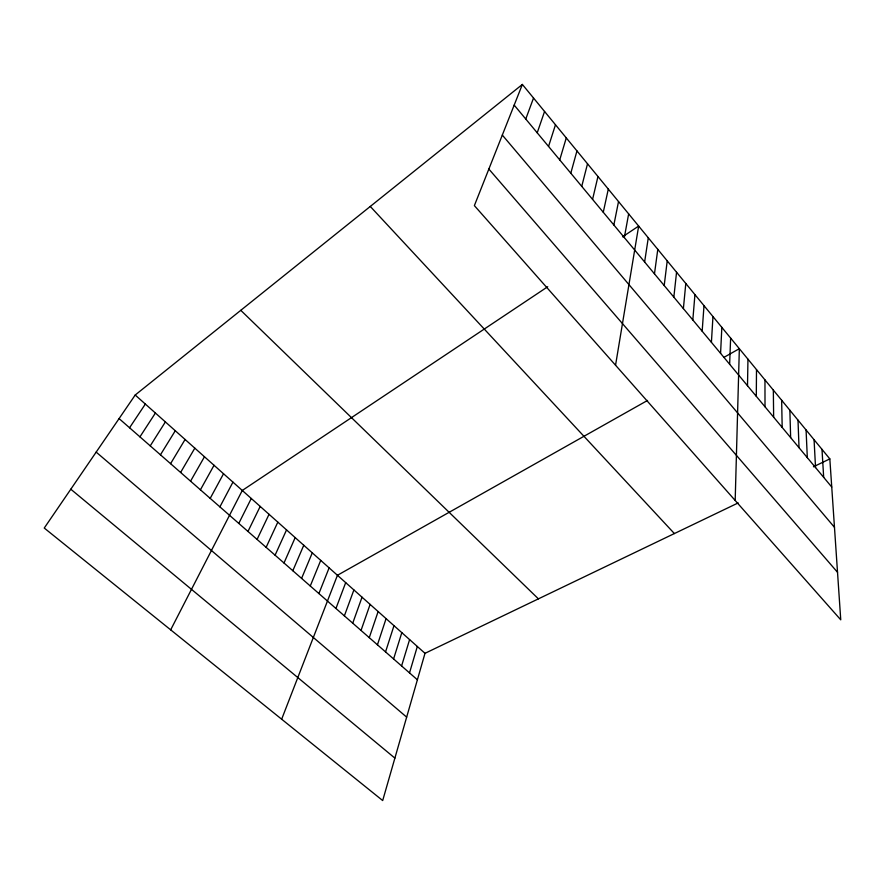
<?xml version="1.0" encoding="UTF-8"?>
<svg xmlns="http://www.w3.org/2000/svg" width="885" height="885" viewBox="0 0 885 885"><rect width="100%" height="100%" fill="white"/><g stroke="black" fill="none" stroke-linecap="round" stroke-linejoin="round"><path stroke-width="1.33" d="M756.299 396.303L756.498 369.598M747.504 385.727L747.958 359.188M735.181 500.479L739.34 348.69L724.052 357.308M729.638 364.244L730.634 338.081M720.578 353.336L721.839 327.373M711.418 342.329L712.956 316.565M702.17 331.2L703.995 305.646M692.822 319.961L694.935 294.616M683.386 308.599L685.798 283.477M673.839 297.128L676.56 272.226M664.204 285.534L667.224 260.865M654.469 273.83L657.798 249.382M644.623 261.993L648.285 237.788M615.551 365.217L638.66 226.073L622.542 236.826M624.323 237.578L628.649 213.882M613.858 224.989L618.526 201.559M603.271 212.256L608.305 189.102M592.574 199.379L597.961 176.513M581.744 186.359L587.518 163.78M570.803 173.206L576.954 150.915M738.178 502.923L424.999 653.318L382.685 800.56L44.25 528.046L135.206 395.02L522.371 84.44L829.831 458.906L840.75 619.821L474.371 205.619L522.371 84.44M409.512 672.899L417.322 646.481M559.729 159.886L566.278 137.916M401.591 665.951L409.6 639.601M393.593 658.96L401.812 632.664M385.55 651.913L393.98 625.673M548.545 146.423L555.481 124.763M377.441 644.811L386.081 618.637M369.266 637.654L378.127 611.546M537.217 132.805L544.563 111.477M361.025 630.441L370.107 604.4M352.728 623.173L362.031 597.198M344.376 615.86L353.889 589.952M525.767 119.032L533.533 98.025M335.946 608.482L345.692 582.64M281.662 719.217L337.439 575.283L647.566 400.429M318.899 593.547L329.12 567.86M310.27 586.003L320.735 560.382M301.586 578.392L312.283 552.859M292.824 570.725L303.765 545.271M283.997 562.993L295.181 537.615M275.091 555.194L286.541 529.905M266.131 547.35L277.824 522.139M257.081 539.43L269.04 514.318M247.977 531.454L260.19 506.43M238.784 523.4L251.274 498.476M170.672 629.855L242.28 490.467L547.726 286.729M219.9 506.873L232.943 482.137M210.199 498.377L223.529 473.752M200.419 489.814L214.037 465.289M190.552 481.174L204.468 456.76M180.606 472.457L194.822 448.153M170.573 463.674L185.087 439.48M160.45 454.813L175.285 430.741M150.24 445.874L165.384 421.924M139.941 436.858L155.406 413.029M129.564 427.765L145.35 404.058M813.437 466.782L829.831 458.906M70.8 489.217L394.876 758.113M96.166 452.102L406.658 717.138M119.088 418.594L417.388 679.791M135.206 395.02L424.999 653.318M240.786 310.325L538.412 598.857M370.273 206.448L674.381 533.567M488.852 169.068L837.531 572.307M502.315 135.062L834.478 527.316M514.185 105.105L831.745 487.049M821.988 449.348L823.681 477.347M814.067 439.701L815.539 467.557M806.069 429.966L807.319 457.667M798.005 420.143L799.022 447.688M789.862 410.22L790.648 437.61M781.643 400.208L782.185 427.433M773.335 390.097L773.645 417.156M764.961 379.897L765.016 406.779"/></g></svg>
